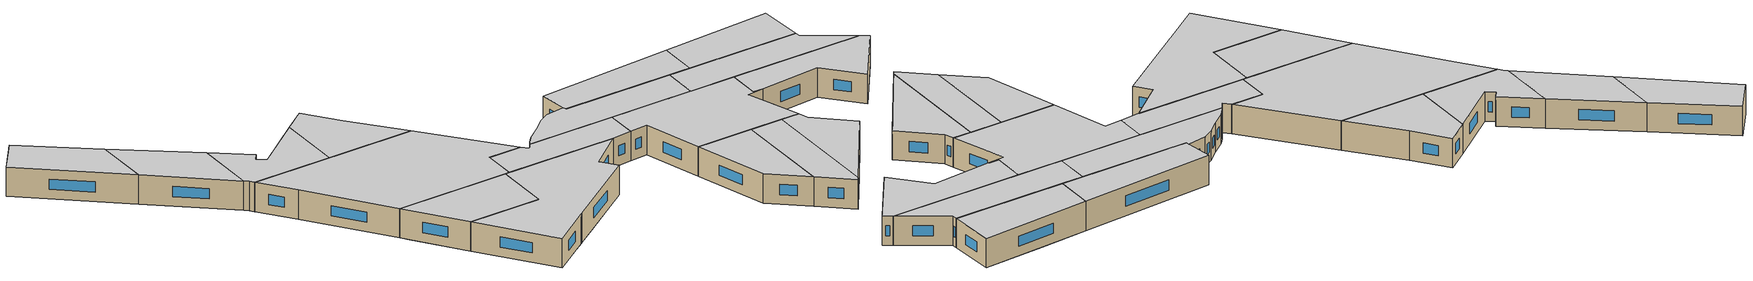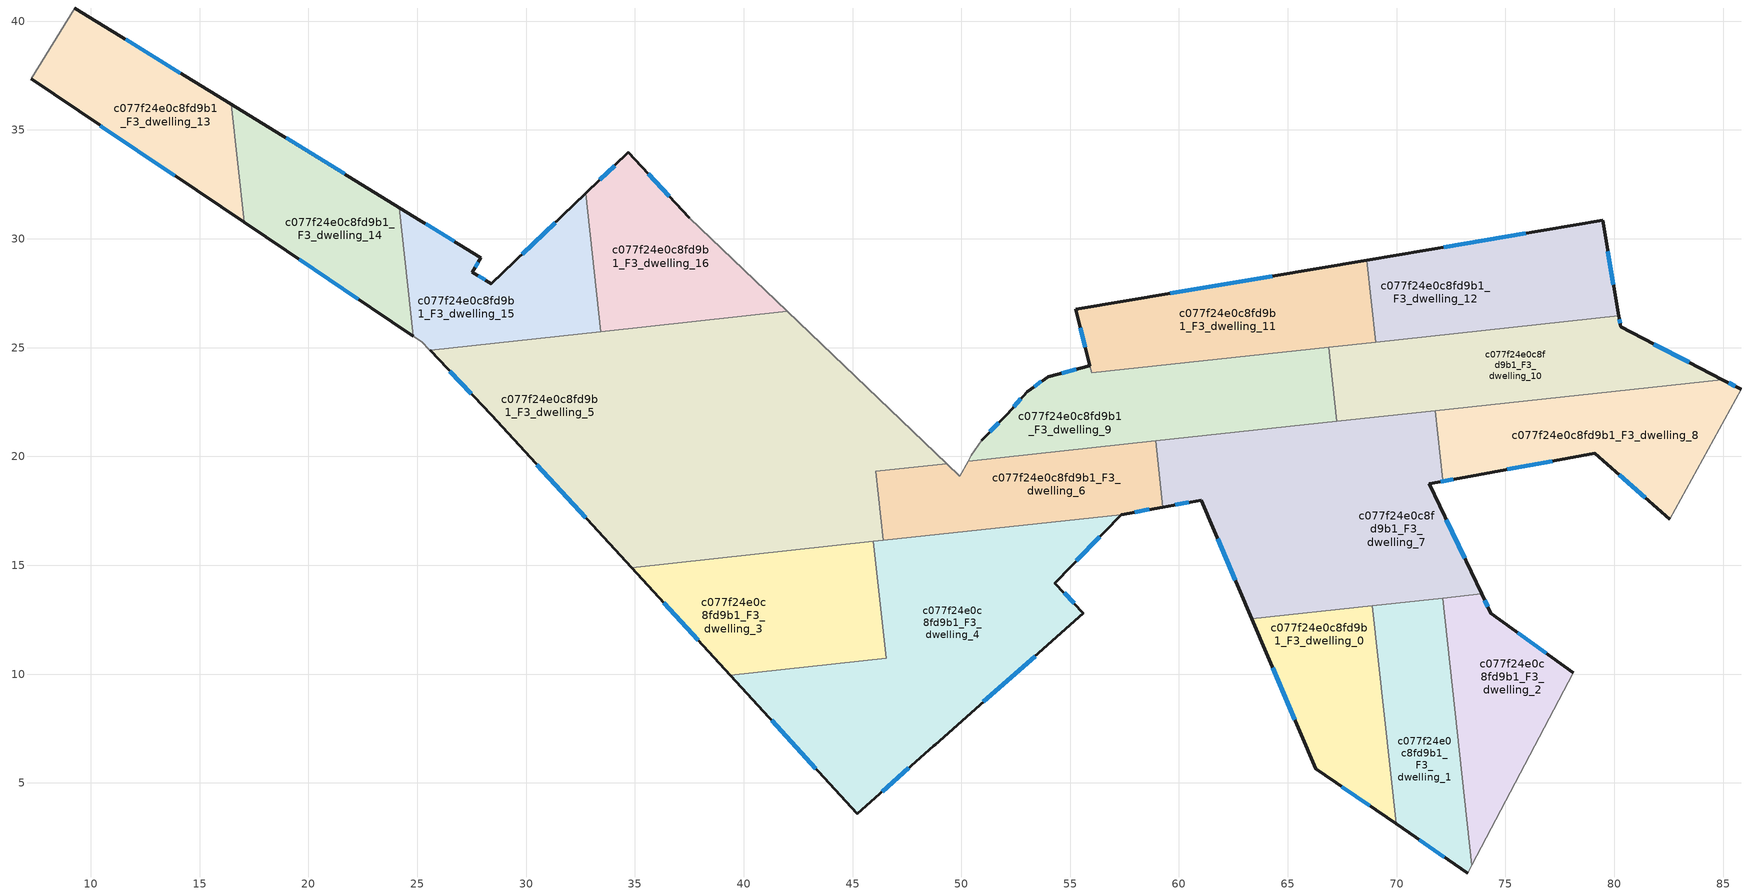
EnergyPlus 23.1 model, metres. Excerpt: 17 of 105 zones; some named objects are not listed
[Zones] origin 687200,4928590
c077f24e0c8fd9b1_F3_dwelling_0
 floor to c077f24e0c8fd9b1_F2_dwelling_10 (EU_floor_Construction): 68.89,13.15 69.3,9.35 65.91,6.53 63.34,12.55 z9
 floor to c077f24e0c8fd9b1_F2_dwelling_12 (EU_floor_Construction): 69.3,9.35 69.98,3.12 66.28,5.65 65.91,6.53 z9
 wall outside (EU_wall_Construction): 63.34,12.55 66.28,5.65 69.98,3.12 z9:12
 wall to c077f24e0c8fd9b1_F3_dwelling_1 (EU_wall_Construction): 69.98,3.12 68.89,13.15 z9:12
 wall to c077f24e0c8fd9b1_F3_dwelling_7 (EU_wall_Construction): 68.89,13.15 63.34,12.55 z9:12
 window (EU_Window_Construction): 64.3,10.3 65.32,7.9 / 67.48,4.83 68.77,3.94 z9.98:11.02
 ceiling to c077f24e0c8fd9b1_F4_dwelling_0 (EU_floor_Construction): 69.98,3.12 68.89,13.15 63.34,12.55 66.28,5.65 z12
c077f24e0c8fd9b1_F3_dwelling_1
 floor to c077f24e0c8fd9b1_F2_dwelling_12 (EU_floor_Construction): 72.45,10.31 73.44,1.21 73.26,0.86 69.98,3.12 69.3,9.35 71.63,11.3 z9
 floor to c077f24e0c8fd9b1_F2_dwelling_14 (EU_floor_Construction): 72.11,13.5 72.45,10.31 69.99,13.27 z9
 floor to c077f24e0c8fd9b1_F2_dwelling_10 (EU_floor_Construction): 69.99,13.27 71.63,11.3 69.3,9.35 68.89,13.15 z9
 wall outside (EU_wall_Construction): 69.98,3.12 73.26,0.86 z9:12
 wall to c077f24e0c8fd9b1_F3_dwelling_2 (EU_wall_Construction): 73.44,1.21 72.11,13.5 z9:12
 wall adiabatic (EU_wall_Construction): 73.26,0.86 73.44,1.21 z9:12
 wall to c077f24e0c8fd9b1_F3_dwelling_7 (EU_wall_Construction): 72.11,13.5 68.89,13.15 z9:12
 window (EU_Window_Construction): 71.04,2.38 72.19,1.6 z9.98:11.02
 ceiling to c077f24e0c8fd9b1_F4_dwelling_1 (EU_floor_Construction): 73.26,0.86 73.44,1.21 72.11,13.5 68.89,13.15 69.98,3.12 z12
c077f24e0c8fd9b1_F3_dwelling_10
 floor to c077f24e0c8fd9b1_F2_dwelling_16 (EU_floor_Construction): 80.2,26.46 80.28,26.01 76.17,22.58 70.07,21.92 74.83,25.88 z9
 floor to c077f24e0c8fd9b1_F2_dwelling_15 (EU_floor_Construction): 74.83,25.88 70.07,21.92 69.03,21.81 66.96,24.29 66.88,25.02 z9
 floor to c077f24e0c8fd9b1_F2_dwelling_17 (EU_floor_Construction): 84.96,23.54 76.17,22.58 80.28,26.01 80.29,25.95 z9
 floor to c077f24e0c8fd9b1_F2_dwelling_13 (EU_floor_Construction): 66.96,24.29 69.03,21.81 67.25,21.61 z9
 wall outside (EU_wall_Construction): 84.96,23.54 80.29,25.95 80.2,26.46 z9:12
 wall to c077f24e0c8fd9b1_F3_dwelling_9 (EU_wall_Construction): 66.88,25.02 67.25,21.61 z9:12
 wall to c077f24e0c8fd9b1_F3_dwelling_8 (EU_wall_Construction): 71.77,22.1 84.96,23.54 z9:12
 wall to c077f24e0c8fd9b1_F3_dwelling_12 (EU_wall_Construction): 80.2,26.46 69.04,25.25 z9:12
 wall to c077f24e0c8fd9b1_F3_dwelling_11 (EU_wall_Construction): 69.04,25.25 66.88,25.02 z9:12
 wall to c077f24e0c8fd9b1_F3_dwelling_7 (EU_wall_Construction): 67.25,21.61 71.77,22.1 z9:12
 window (EU_Window_Construction): 80.26,26.12 80.23,26.3 / 83.44,24.32 81.81,25.17 z9.98:11.02
 ceiling to c077f24e0c8fd9b1_F4_dwelling_10 (EU_floor_Construction): 84.96,23.54 80.29,25.95 80.2,26.46 66.88,25.02 67.25,21.61 z12
c077f24e0c8fd9b1_F3_dwelling_11
 floor to c077f24e0c8fd9b1_F2_dwelling_13 (EU_floor_Construction): 63.72,28.19 66.4,24.97 60.75,24.36 58.32,27.27 z9
 floor to c077f24e0c8fd9b1_F2_dwelling_11 (EU_floor_Construction): 58.32,27.27 60.75,24.36 56.29,23.87 55.85,24.4 55.25,26.75 z9
 floor to c077f24e0c8fd9b1_F2_dwelling_15 (EU_floor_Construction): 68.63,29.02 69.04,25.25 66.4,24.97 63.72,28.19 z9
 floor to c077f24e0c8fd9b1_F2_dwelling_9 (EU_floor_Construction): 55.85,24.4 56.29,23.87 56,23.84 55.91,24.16 z9
 wall outside (EU_wall_Construction): 68.63,29.02 55.25,26.75 55.91,24.17 z9:12
 wall to c077f24e0c8fd9b1_F3_dwelling_12 (EU_wall_Construction): 69.04,25.25 68.63,29.02 z9:12
 wall to c077f24e0c8fd9b1_F3_dwelling_9 (EU_wall_Construction): 56,23.84 66.88,25.02 / 55.91,24.16 55.99,23.84 z9:12
 window (EU_Window_Construction): 64.28,28.28 59.6,27.49 / 55.46,25.91 55.69,25.01 z9.98:11.02
 ceiling to c077f24e0c8fd9b1_F4_dwelling_11 (EU_floor_Construction): 69.04,25.25 68.63,29.02 55.25,26.75 55.91,24.17 55.99,23.84 z12
c077f24e0c8fd9b1_F3_dwelling_12
 floor to c077f24e0c8fd9b1_F2_dwelling_15 (EU_floor_Construction): 73.39,29.82 75.92,26.79 74.83,25.88 69.04,25.25 68.63,29.02 z9
 floor to c077f24e0c8fd9b1_F2_dwelling_16 (EU_floor_Construction): 79.46,30.85 80.2,26.46 74.83,25.88 75.92,26.79 73.39,29.82 z9
 wall outside (EU_wall_Construction): 80.2,26.46 79.46,30.85 68.63,29.02 z9:12
 window (EU_Window_Construction): 75.94,30.26 72.15,29.62 / 79.96,27.89 79.7,29.43 z9.98:11.02
 ceiling to c077f24e0c8fd9b1_F4_dwelling_12 (EU_floor_Construction): 80.2,26.46 79.46,30.85 68.63,29.02 69.04,25.25 z12
c077f24e0c8fd9b1_F3_dwelling_13
 floor to c077f24e0c8fd9b1_F2_dwelling_0 (EU_floor_Construction): 16.47,36.18 17.05,30.76 7.26,37.34 9.26,40.6 z9
 wall outside (EU_wall_Construction): 7.26,37.34 17.05,30.76 / 16.47,36.18 9.26,40.6 z9:12
 wall to c077f24e0c8fd9b1_F3_dwelling_14 (EU_wall_Construction): 17.05,30.76 16.47,36.18 z9:12
 wall adiabatic (EU_wall_Construction): 9.26,40.6 7.26,37.34 z9:12
 window (EU_Window_Construction): 10.45,35.2 13.87,32.9 / 14.12,37.62 11.6,39.16 z9.98:11.02
 ceiling to c077f24e0c8fd9b1_F4_dwelling_13 (EU_floor_Construction): 17.05,30.76 16.47,36.18 9.26,40.6 7.26,37.34 z12
c077f24e0c8fd9b1_F3_dwelling_14
 floor to c077f24e0c8fd9b1_F2_dwelling_1 (EU_floor_Construction): 24.18,31.44 24.82,25.53 17.71,30.32 20.99,33.06 20.42,33.75 z9
 floor to c077f24e0c8fd9b1_F2_dwelling_0 (EU_floor_Construction): 20.42,33.75 20.99,33.06 17.71,30.32 17.05,30.76 16.47,36.18 z9
 wall outside (EU_wall_Construction): 17.05,30.76 24.82,25.53 / 24.18,31.44 16.47,36.18 z9:12
 wall to c077f24e0c8fd9b1_F3_dwelling_15 (EU_wall_Construction): 24.82,25.53 24.18,31.44 z9:12
 window (EU_Window_Construction): 19.58,29.06 22.3,27.23 / 21.67,32.98 18.97,34.64 z9.98:11.02
 ceiling to c077f24e0c8fd9b1_F4_dwelling_14 (EU_floor_Construction): 24.82,25.53 24.18,31.44 16.47,36.18 17.05,30.76 z12
c077f24e0c8fd9b1_F3_dwelling_15
 floor to c077f24e0c8fd9b1_F2_dwelling_4 (EU_floor_Construction): 33.05,29.36 33.44,25.74 31.44,25.52 28.98,28.48 31.65,31.04 z9
 floor to c077f24e0c8fd9b1_F2_dwelling_1 (EU_floor_Construction): 28.98,28.48 30.81,26.27 29.67,25.33 25.59,24.88 25.56,24.91 25.22,25.26 24.82,25.53 24.18,31.44 27.93,29.13 27.53,28.47 28.41,27.93 z9
 floor to c077f24e0c8fd9b1_F2_dwelling_6 (EU_floor_Construction): 32.75,32.1 33.05,29.36 31.65,31.04 z9
 floor to c077f24e0c8fd9b1_F2_dwelling_2 (EU_floor_Construction): 30.81,26.27 31.44,25.52 29.67,25.33 z9
 wall outside (EU_wall_Construction): 32.75,32.1 28.41,27.93 27.53,28.47 27.93,29.13 24.18,31.44 z9:12
 wall to c077f24e0c8fd9b1_F3_dwelling_16 (EU_wall_Construction): 33.44,25.74 32.75,32.1 z9:12
 wall adiabatic (EU_wall_Construction): 24.82,25.53 25.22,25.26 25.56,24.91 25.59,24.88 z9:12
 wall to c077f24e0c8fd9b1_F3_dwelling_5 (EU_wall_Construction): 25.59,24.88 33.44,25.74 z9:12
 window (EU_Window_Construction): 26.71,29.88 25.4,30.69 / 27.66,28.69 27.8,28.92 / 28.12,28.11 27.82,28.3 / 31.34,30.75 29.82,29.29 z9.98:11.02
 ceiling to c077f24e0c8fd9b1_F4_dwelling_15 (EU_floor_Construction): 33.44,25.74 32.75,32.1 28.41,27.93 27.53,28.47 27.93,29.13 24.18,31.44 24.82,25.53 25.22,25.26 25.56,24.91 25.59,24.88 z12
c077f24e0c8fd9b1_F3_dwelling_16
 floor to c077f24e0c8fd9b1_F2_dwelling_6 (EU_floor_Construction): 37.49,30.97 42,26.66 35.85,26 33.05,29.36 32.75,32.1 34.7,33.97 z9
 floor to c077f24e0c8fd9b1_F2_dwelling_4 (EU_floor_Construction): 33.05,29.36 35.85,26 33.44,25.74 z9
 wall outside (EU_wall_Construction): 37.49,30.97 34.7,33.97 32.75,32.1 z9:12
 wall adiabatic (EU_wall_Construction): 42.01,26.66 37.49,30.97 z9:12
 wall to c077f24e0c8fd9b1_F3_dwelling_5 (EU_wall_Construction): 33.44,25.74 42.01,26.66 z9:12
 window (EU_Window_Construction): 34.07,33.37 33.39,32.71 / 36.58,31.95 35.61,33 z9.98:11.02
 ceiling to c077f24e0c8fd9b1_F4_dwelling_16 (EU_floor_Construction): 42.01,26.66 37.49,30.97 34.7,33.97 32.75,32.1 33.44,25.74 z12
c077f24e0c8fd9b1_F3_dwelling_2
 floor to c077f24e0c8fd9b1_F2_dwelling_14 (EU_floor_Construction): 78.11,10.06 76,6.06 72.45,10.31 72.11,13.5 73.9,13.69 74.33,12.8 z9
 floor to c077f24e0c8fd9b1_F2_dwelling_12 (EU_floor_Construction): 72.45,10.31 76,6.06 73.44,1.21 z9
 wall outside (EU_wall_Construction): 78.11,10.06 74.33,12.8 73.91,13.69 z9:12
 wall adiabatic (EU_wall_Construction): 73.44,1.21 78.11,10.06 z9:12
 wall to c077f24e0c8fd9b1_F3_dwelling_7 (EU_wall_Construction): 73.91,13.69 72.11,13.5 z9:12
 window (EU_Window_Construction): 74.19,13.09 74.04,13.4 / 76.88,10.95 75.56,11.91 z9.98:11.02
 ceiling to c077f24e0c8fd9b1_F4_dwelling_2 (EU_floor_Construction): 73.44,1.21 78.11,10.06 74.33,12.8 73.91,13.69 72.11,13.5 z12
c077f24e0c8fd9b1_F3_dwelling_3
 floor to c077f24e0c8fd9b1_F2_dwelling_5 (EU_floor_Construction): 44.25,15.91 46.24,13.52 46.55,10.72 44,10.45 39.84,15.43 z9
 floor to c077f24e0c8fd9b1_F2_dwelling_2 (EU_floor_Construction): 36.52,15.07 35.48,14.21 34.85,14.89 z9
 floor to c077f24e0c8fd9b1_F2_dwelling_3 (EU_floor_Construction): 39.84,15.43 44,10.45 39.39,9.95 35.48,14.21 36.52,15.07 z9
 floor to c077f24e0c8fd9b1_F2_dwelling_7 (EU_floor_Construction): 45.96,16.1 46.24,13.52 44.25,15.91 z9
 wall outside (EU_wall_Construction): 34.85,14.89 39.39,9.95 z9:12
 wall to c077f24e0c8fd9b1_F3_dwelling_4 (EU_wall_Construction): 39.39,9.95 46.55,10.72 45.96,16.1 z9:12
 wall to c077f24e0c8fd9b1_F3_dwelling_5 (EU_wall_Construction): 45.96,16.1 34.85,14.89 z9:12
 window (EU_Window_Construction): 36.32,13.28 37.91,11.56 z9.98:11.02
 ceiling to c077f24e0c8fd9b1_F4_dwelling_3 (EU_floor_Construction): 46.55,10.72 45.96,16.1 34.85,14.89 39.39,9.95 z12
c077f24e0c8fd9b1_F3_dwelling_4
 floor to c077f24e0c8fd9b1_F2_dwelling_7 (EU_floor_Construction): 48.63,16.39 53.32,10.76 50.57,8.33 46.24,13.52 45.96,16.1 z9
 floor to c077f24e0c8fd9b1_F2_dwelling_5 (EU_floor_Construction): 46.24,13.52 50.57,8.33 48.8,6.76 48.76,6.73 47.8,5.88 44,10.45 46.55,10.72 z9
 floor to c077f24e0c8fd9b1_F2_dwelling_8 (EU_floor_Construction): 51.69,16.72 55.24,12.46 53.32,10.76 48.63,16.39 z9
 floor to c077f24e0c8fd9b1_F2_dwelling_3 (EU_floor_Construction): 44,10.45 47.8,5.88 45.22,3.59 39.39,9.95 z9
 floor to c077f24e0c8fd9b1_F2_dwelling_10 (EU_floor_Construction): 57.35,17.33 54.29,14.18 55.61,12.79 55.24,12.46 53.69,14.33 57.29,17.33 z9
 floor to c077f24e0c8fd9b1_F2_dwelling_9 (EU_floor_Construction): 57.29,17.33 53.69,14.33 51.69,16.72 z9
 wall outside (EU_wall_Construction): 39.39,9.95 45.22,3.59 48.73,6.7 48.8,6.76 55.61,12.79 54.29,14.18 57.35,17.33 z9:12
 wall to c077f24e0c8fd9b1_F3_dwelling_6 (EU_wall_Construction): 57.35,17.33 46.41,16.15 z9:12
 wall to c077f24e0c8fd9b1_F3_dwelling_5 (EU_wall_Construction): 46.41,16.15 45.96,16.1 z9:12
 window (EU_Window_Construction): 55.29,15.21 56.35,16.31 / 55.18,13.25 54.72,13.73 / 51.01,8.72 53.39,10.83 / 46.36,4.61 47.59,5.69 / 41.28,7.88 43.32,5.66 z9.98:11.02
 ceiling to c077f24e0c8fd9b1_F4_dwelling_4 (EU_floor_Construction): 48.8,6.76 55.61,12.79 54.29,14.18 57.35,17.33 45.96,16.1 46.55,10.72 39.39,9.95 45.22,3.59 48.73,6.7 z12
c077f24e0c8fd9b1_F3_dwelling_5
 floor to c077f24e0c8fd9b1_F2_dwelling_2 (EU_floor_Construction): 31.44,25.52 38.66,16.86 36.52,15.07 34.85,14.89 28.4,21.91 27.16,23.23 29.67,25.33 z9
 floor to c077f24e0c8fd9b1_F2_dwelling_8 (EU_floor_Construction): 48.86,20.12 49.24,19.66 46.18,19.33 43.87,22.11 41.05,19.76 38.96,22.26 43.05,25.67 z9
 floor to c077f24e0c8fd9b1_F2_dwelling_6 (EU_floor_Construction): 43.05,25.67 38.96,22.26 35.85,26 42,26.66 z9
 floor to c077f24e0c8fd9b1_F2_dwelling_1 (EU_floor_Construction): 29.67,25.33 27.16,23.23 25.59,24.88 z9
 floor to c077f24e0c8fd9b1_F2_dwelling_5 (EU_floor_Construction): 41.17,19.61 44.25,15.91 39.84,15.43 38.33,17.25 z9
 floor to c077f24e0c8fd9b1_F2_dwelling_9 (EU_floor_Construction): 49.33,19.67 49.24,19.66 48.86,20.12 z9
 floor to c077f24e0c8fd9b1_F2_dwelling_4 (EU_floor_Construction): 43.87,22.11 43.93,22.03 38.27,17.32 31.44,25.52 35.85,26 41.05,19.76 z9
 floor to c077f24e0c8fd9b1_F2_dwelling_3 (EU_floor_Construction): 38.66,16.86 39.84,15.43 36.52,15.07 z9
 floor to c077f24e0c8fd9b1_F2_dwelling_7 (EU_floor_Construction): 43.93,22.03 46.18,19.33 46.06,19.32 46.41,16.15 44.25,15.91 41.17,19.61 38.33,17.26 38.27,17.32 z9
 wall outside (EU_wall_Construction): 25.59,24.88 28.4,21.91 34.85,14.89 z9:12
 wall adiabatic (EU_wall_Construction): 49.33,19.67 42.01,26.66 z9:12
 wall to c077f24e0c8fd9b1_F3_dwelling_6 (EU_wall_Construction): 46.41,16.15 46.06,19.32 49.33,19.67 z9:12
 window (EU_Window_Construction): 30.5,19.63 32.75,17.18 / 26.5,23.92 27.49,22.88 z9.98:11.02
 ceiling to c077f24e0c8fd9b1_F4_dwelling_5 (EU_floor_Construction): 46.41,16.15 46.06,19.32 49.33,19.67 42.01,26.66 25.59,24.88 28.4,21.91 34.85,14.89 z12
c077f24e0c8fd9b1_F3_dwelling_6
 floor to c077f24e0c8fd9b1_F2_dwelling_9 (EU_floor_Construction): 58.93,20.7 59.13,18.86 57.29,17.33 51.69,16.72 49.24,19.66 49.33,19.67 49.93,19.09 50.31,19.78 58.92,20.71 z9
 floor to c077f24e0c8fd9b1_F2_dwelling_10 (EU_floor_Construction): 59.13,18.86 59.26,17.68 57.35,17.33 57.29,17.33 z9
 floor to c077f24e0c8fd9b1_F2_dwelling_8 (EU_floor_Construction): 49.24,19.66 51.69,16.72 48.63,16.39 46.18,19.33 z9
 floor to c077f24e0c8fd9b1_F2_dwelling_7 (EU_floor_Construction): 46.18,19.33 48.63,16.39 46.41,16.15 46.06,19.32 z9
 wall outside (EU_wall_Construction): 57.35,17.33 59.26,17.68 z9:12
 wall adiabatic (EU_wall_Construction): 50.31,19.78 49.93,19.09 49.33,19.67 z9:12
 wall to c077f24e0c8fd9b1_F3_dwelling_7 (EU_wall_Construction): 59.26,17.68 58.93,20.71 z9:12
 wall to c077f24e0c8fd9b1_F3_dwelling_9 (EU_wall_Construction): 58.93,20.71 50.31,19.78 z9:12
 window (EU_Window_Construction): 57.97,17.45 58.64,17.57 z9.98:11.02
 ceiling to c077f24e0c8fd9b1_F4_dwelling_6 (EU_floor_Construction): 59.26,17.68 58.93,20.71 50.31,19.78 49.93,19.09 49.33,19.67 46.06,19.32 46.41,16.15 57.35,17.33 z12
c077f24e0c8fd9b1_F3_dwelling_7
 floor to c077f24e0c8fd9b1_F2_dwelling_11 (EU_floor_Construction): 70.2,20.4 70.47,20.07 63.97,14.65 58.93,20.7 58.93,20.71 63.39,21.2 66.57,17.37 z9
 floor to c077f24e0c8fd9b1_F2_dwelling_13 (EU_floor_Construction): 69.03,21.81 70.2,20.4 66.57,17.37 63.39,21.2 z9
 floor to c077f24e0c8fd9b1_F2_dwelling_17 (EU_floor_Construction): 73.13,19.05 71.58,18.76 72.09,19.18 72.11,18.94 z9
 floor to c077f24e0c8fd9b1_F2_dwelling_9 (EU_floor_Construction): 58.93,20.7 59.92,19.52 59.13,18.86 z9
 floor to c077f24e0c8fd9b1_F2_dwelling_14 (EU_floor_Construction): 71.57,18.76 71.49,18.74 73.9,13.69 69.99,13.27 67.19,16.64 64.31,14.24 63.97,14.65 70.47,20.07 z9
 floor to c077f24e0c8fd9b1_F2_dwelling_16 (EU_floor_Construction): 71.77,22.1 72.09,19.18 71.58,18.76 71.57,18.76 69.4,21.36 70.07,21.92 z9
 floor to c077f24e0c8fd9b1_F2_dwelling_10 (EU_floor_Construction): 67.19,16.64 69.99,13.27 63.34,12.55 61.02,17.99 59.26,17.68 59.13,18.86 59.92,19.52 64.31,14.24 z9
 floor to c077f24e0c8fd9b1_F2_dwelling_15 (EU_floor_Construction): 70.07,21.92 69.4,21.36 69.03,21.81 z9
 wall outside (EU_wall_Construction): 59.26,17.68 61.02,17.99 63.34,12.55 / 73.91,13.69 71.49,18.74 73.14,19.05 z9:12
 wall to c077f24e0c8fd9b1_F3_dwelling_8 (EU_wall_Construction): 73.14,19.05 72.11,18.94 71.77,22.11 z9:12
 wall to c077f24e0c8fd9b1_F3_dwelling_9 (EU_wall_Construction): 67.25,21.61 58.93,20.71 z9:12
 window (EU_Window_Construction): 61.78,16.22 62.59,14.32 / 59.83,17.78 60.45,17.89 / 72.03,18.84 72.61,18.95 / 73.12,15.33 72.28,17.1 z9.98:11.02
 ceiling to c077f24e0c8fd9b1_F4_dwelling_7 (EU_floor_Construction): 73.91,13.69 71.49,18.74 73.14,19.05 72.11,18.94 71.77,22.11 58.93,20.71 59.26,17.68 61.02,17.99 63.34,12.55 z12
c077f24e0c8fd9b1_F3_dwelling_8
 floor to c077f24e0c8fd9b1_F2_dwelling_17 (EU_floor_Construction): 85.84,23.08 82.55,17.11 79.09,20.14 73.13,19.05 72.11,18.94 72.09,19.18 76.17,22.58 84.96,23.54 z9
 floor to c077f24e0c8fd9b1_F2_dwelling_16 (EU_floor_Construction): 76.17,22.58 72.09,19.18 71.77,22.1 z9
 wall outside (EU_wall_Construction): 85.84,23.08 84.96,23.54 / 73.14,19.05 79.09,20.14 82.55,17.11 z9:12
 wall adiabatic (EU_wall_Construction): 82.55,17.11 85.84,23.08 z9:12
 window (EU_Window_Construction): 85.56,23.23 85.25,23.39 / 80.22,19.16 81.42,18.1 / 75.08,19.4 77.16,19.79 z9.98:11.02
 ceiling to c077f24e0c8fd9b1_F4_dwelling_8 (EU_floor_Construction): 82.55,17.11 85.84,23.08 84.96,23.54 71.77,22.11 72.11,18.94 73.14,19.05 79.09,20.14 z12
c077f24e0c8fd9b1_F3_dwelling_9
 floor to c077f24e0c8fd9b1_F2_dwelling_9 (EU_floor_Construction): 56.29,23.87 58.92,20.71 50.31,19.78 50.46,20.05 50.93,20.75 52.1,21.93 53.03,22.98 53.99,23.67 55.91,24.16 55.99,23.84 z9
 floor to c077f24e0c8fd9b1_F2_dwelling_13 (EU_floor_Construction): 66.96,24.29 67.25,21.61 63.39,21.2 60.76,24.35 66.4,24.97 z9
 floor to c077f24e0c8fd9b1_F2_dwelling_11 (EU_floor_Construction): 60.76,24.35 63.39,21.2 58.93,20.71 56.29,23.87 z9
 floor to c077f24e0c8fd9b1_F2_dwelling_15 (EU_floor_Construction): 66.88,25.02 66.96,24.29 66.4,24.97 z9
 wall outside (EU_wall_Construction): 55.91,24.16 53.99,23.67 53.03,22.98 52.1,21.93 50.93,20.75 z9:12
 wall adiabatic (EU_wall_Construction): 50.93,20.75 50.46,20.05 50.31,19.78 z9:12
 window (EU_Window_Construction): 55.28,24 54.61,23.83 / 51.72,21.55 51.31,21.14 / 52.73,22.64 52.4,22.28 / 53.68,23.45 53.34,23.21 z9.98:11.02
 ceiling to c077f24e0c8fd9b1_F4_dwelling_9 (EU_floor_Construction): 67.25,21.61 66.88,25.02 55.99,23.84 55.91,24.16 53.99,23.67 53.03,22.98 52.1,21.93 50.93,20.75 50.46,20.05 50.31,19.78 z12
[Building]
EU S2 Campaign: North Axis=0; Terrain=City; Solar Distribution=FullExterior
[Site:Location]
Bologna: Latitude=44.5; Longitude=11.25; Time Zone=1; Elevation=37
[SizingPeriod:WeatherFileDays]
AnnualSizingPeriod: Begin Month=1; Begin Day of Month=1; End Month=12; End Day of Month=31; Day of Week for Start Day=Monday; Use Weather File Daylight Saving Period=No; Use Weather File Rain and Snow Indicators=No
[MATERIAL]
EU_InternalMass_Material: Roughness=MediumRough; Thickness=0.1; Conductivity=1; Density=1800; Specific Heat=900; Thermal Absorptance=0.9; Solar Absorptance=0.7; Visible Absorptance=0.7
[MATERIAL:NOMASS] Roughness=MediumRough; Thermal Absorptance=0.9; Solar Absorptance=0.7; Visible Absorptance=0.7
Name | Thermal Resistance
EU_wall_NoMass | 0.905828
EU_floor_NoMass | 0.67114
[WINDOWMATERIAL:SIMPLEGLAZINGSYSTEM]
EU_Window_SimpleGlazing: UFactor=4.52486; Solar Heat Gain Coefficient=0.85; Visible Transmittance=0.85
[CONSTRUCTION]
EU_wall_Construction: EU_wall_NoMass
EU_floor_Construction: EU_floor_NoMass
EU_Window_Construction: EU_Window_SimpleGlazing
EU_InternalMass_Construction: EU_InternalMass_Material
[ZONE] Type=1; Multiplier=1; Ceiling Height=autocalculate; Floor Area=autocalculate; Part of Total Floor Area=Yes
Name | Volume
c077f24e0c8fd9b1_F3_dwelling_0 | 111.454
c077f24e0c8fd9b1_F3_dwelling_1 | 111.413
c077f24e0c8fd9b1_F3_dwelling_10 | 157.13
c077f24e0c8fd9b1_F3_dwelling_11 | 135.565
c077f24e0c8fd9b1_F3_dwelling_12 | 137.11
c077f24e0c8fd9b1_F3_dwelling_13 | 122.332
c077f24e0c8fd9b1_F3_dwelling_14; c077f24e0c8fd9b1_F3_dwelling_16 | 122.32
c077f24e0c8fd9b1_F3_dwelling_15 | 122.328
c077f24e0c8fd9b1_F3_dwelling_2 | 111.458
c077f24e0c8fd9b1_F3_dwelling_3 | 149.082
c077f24e0c8fd9b1_F3_dwelling_4 | 304.434
c077f24e0c8fd9b1_F3_dwelling_5 | 514.131
c077f24e0c8fd9b1_F3_dwelling_6 | 122.427
c077f24e0c8fd9b1_F3_dwelling_7 | 292.989
c077f24e0c8fd9b1_F3_dwelling_8 | 143.414
c077f24e0c8fd9b1_F3_dwelling_9 | 158.287
[INTERNALMASS] Construction=EU_InternalMass_Construction
Name | Zone or ZoneList | Surface Area
c077f24e0c8fd9b1_F3_dwelling_0_EU_InternalMass | c077f24e0c8fd9b1_F3_dwelling_0 | 37.1517
c077f24e0c8fd9b1_F3_dwelling_1_EU_InternalMass | c077f24e0c8fd9b1_F3_dwelling_1 | 37.1375
c077f24e0c8fd9b1_F3_dwelling_2_EU_InternalMass | c077f24e0c8fd9b1_F3_dwelling_2 | 37.1523
c077f24e0c8fd9b1_F3_dwelling_3_EU_InternalMass | c077f24e0c8fd9b1_F3_dwelling_3 | 49.6938
c077f24e0c8fd9b1_F3_dwelling_4_EU_InternalMass | c077f24e0c8fd9b1_F3_dwelling_4 | 101.477
c077f24e0c8fd9b1_F3_dwelling_5_EU_InternalMass | c077f24e0c8fd9b1_F3_dwelling_5 | 171.378
c077f24e0c8fd9b1_F3_dwelling_6_EU_InternalMass | c077f24e0c8fd9b1_F3_dwelling_6 | 40.8086
c077f24e0c8fd9b1_F3_dwelling_7_EU_InternalMass | c077f24e0c8fd9b1_F3_dwelling_7 | 97.6622
c077f24e0c8fd9b1_F3_dwelling_8_EU_InternalMass | c077f24e0c8fd9b1_F3_dwelling_8 | 47.8044
c077f24e0c8fd9b1_F3_dwelling_9_EU_InternalMass | c077f24e0c8fd9b1_F3_dwelling_9 | 52.7622
c077f24e0c8fd9b1_F3_dwelling_10_EU_InternalMass | c077f24e0c8fd9b1_F3_dwelling_10 | 52.3769
c077f24e0c8fd9b1_F3_dwelling_11_EU_InternalMass | c077f24e0c8fd9b1_F3_dwelling_11 | 45.1891
c077f24e0c8fd9b1_F3_dwelling_12_EU_InternalMass | c077f24e0c8fd9b1_F3_dwelling_12 | 45.7023
c077f24e0c8fd9b1_F3_dwelling_13_EU_InternalMass | c077f24e0c8fd9b1_F3_dwelling_13 | 40.7775
c077f24e0c8fd9b1_F3_dwelling_14_EU_InternalMass | c077f24e0c8fd9b1_F3_dwelling_14 | 40.773
c077f24e0c8fd9b1_F3_dwelling_15_EU_InternalMass | c077f24e0c8fd9b1_F3_dwelling_15 | 40.7763
c077f24e0c8fd9b1_F3_dwelling_16_EU_InternalMass | c077f24e0c8fd9b1_F3_dwelling_16 | 40.7735
[OTHEREQUIPMENT] Fuel Type=Electricity; Design Level Calculation Method=Watts/Area; Power per Zone Floor Area=1; Fraction Latent=0; Fraction Radiant=0; Fraction Lost=0; Carbon Dioxide Generation Rate=0; EndUse Subcategory=EU_Step8_InternalGains
Name | Zone or ZoneList or Space or SpaceList | Schedule
EU_Step8_InternalGain_c077f24e0c8fd9b1_F3_dwelling_0_f000 | c077f24e0c8fd9b1_F3_dwelling_0 | EU_Step8_GainSchedule_c077f24e0c8fd9b1_F3_dwelling_0_f000
EU_Step8_InternalGain_c077f24e0c8fd9b1_F3_dwelling_1_f000 | c077f24e0c8fd9b1_F3_dwelling_1 | EU_Step8_GainSchedule_c077f24e0c8fd9b1_F3_dwelling_1_f000
EU_Step8_InternalGain_c077f24e0c8fd9b1_F3_dwelling_2_f000 | c077f24e0c8fd9b1_F3_dwelling_2 | EU_Step8_GainSchedule_c077f24e0c8fd9b1_F3_dwelling_2_f000
EU_Step8_InternalGain_c077f24e0c8fd9b1_F3_dwelling_3_f000 | c077f24e0c8fd9b1_F3_dwelling_3 | EU_Step8_GainSchedule_c077f24e0c8fd9b1_F3_dwelling_3_f000
EU_Step8_InternalGain_c077f24e0c8fd9b1_F3_dwelling_4_f000 | c077f24e0c8fd9b1_F3_dwelling_4 | EU_Step8_GainSchedule_c077f24e0c8fd9b1_F3_dwelling_4_f000
EU_Step8_InternalGain_c077f24e0c8fd9b1_F3_dwelling_5_f000 | c077f24e0c8fd9b1_F3_dwelling_5 | EU_Step8_GainSchedule_c077f24e0c8fd9b1_F3_dwelling_5_f000
EU_Step8_InternalGain_c077f24e0c8fd9b1_F3_dwelling_6_f000 | c077f24e0c8fd9b1_F3_dwelling_6 | EU_Step8_GainSchedule_c077f24e0c8fd9b1_F3_dwelling_6_f000
EU_Step8_InternalGain_c077f24e0c8fd9b1_F3_dwelling_7_f000 | c077f24e0c8fd9b1_F3_dwelling_7 | EU_Step8_GainSchedule_c077f24e0c8fd9b1_F3_dwelling_7_f000
EU_Step8_InternalGain_c077f24e0c8fd9b1_F3_dwelling_8_f000 | c077f24e0c8fd9b1_F3_dwelling_8 | EU_Step8_GainSchedule_c077f24e0c8fd9b1_F3_dwelling_8_f000
EU_Step8_InternalGain_c077f24e0c8fd9b1_F3_dwelling_9_f000 | c077f24e0c8fd9b1_F3_dwelling_9 | EU_Step8_GainSchedule_c077f24e0c8fd9b1_F3_dwelling_9_f000
EU_Step8_InternalGain_c077f24e0c8fd9b1_F3_dwelling_10_f000 | c077f24e0c8fd9b1_F3_dwelling_10 | EU_Step8_GainSchedule_c077f24e0c8fd9b1_F3_dwelling_10_f000
EU_Step8_InternalGain_c077f24e0c8fd9b1_F3_dwelling_11_f000 | c077f24e0c8fd9b1_F3_dwelling_11 | EU_Step8_GainSchedule_c077f24e0c8fd9b1_F3_dwelling_11_f000
EU_Step8_InternalGain_c077f24e0c8fd9b1_F3_dwelling_12_f000 | c077f24e0c8fd9b1_F3_dwelling_12 | EU_Step8_GainSchedule_c077f24e0c8fd9b1_F3_dwelling_12_f000
EU_Step8_InternalGain_c077f24e0c8fd9b1_F3_dwelling_13_f000 | c077f24e0c8fd9b1_F3_dwelling_13 | EU_Step8_GainSchedule_c077f24e0c8fd9b1_F3_dwelling_13_f000
EU_Step8_InternalGain_c077f24e0c8fd9b1_F3_dwelling_14_f000 | c077f24e0c8fd9b1_F3_dwelling_14 | EU_Step8_GainSchedule_c077f24e0c8fd9b1_F3_dwelling_14_f000
EU_Step8_InternalGain_c077f24e0c8fd9b1_F3_dwelling_15_f000 | c077f24e0c8fd9b1_F3_dwelling_15 | EU_Step8_GainSchedule_c077f24e0c8fd9b1_F3_dwelling_15_f000
EU_Step8_InternalGain_c077f24e0c8fd9b1_F3_dwelling_16_f000 | c077f24e0c8fd9b1_F3_dwelling_16 | EU_Step8_GainSchedule_c077f24e0c8fd9b1_F3_dwelling_16_f000
[ZONEVENTILATION:DESIGNFLOWRATE] Schedule=EU_AlwaysOn; Design Flow Rate Calculation Method=AirChanges/Hour; Air Changes per Hour=0.73129; Ventilation Type=Natural; Fan Pressure Rise=0; Fan Total Efficiency=1; Constant Term Coefficient=1; Temperature Term Coefficient=0; Velocity Term Coefficient=0; Velocity Squared Term Coefficient=0; Minimum Indoor Temperature=-100; Maximum Indoor Temperature=100; Delta Temperature=-100; Minimum Outdoor Temperature=-100; Maximum Outdoor Temperature=100; Maximum Wind Speed=40
Name | Zone or ZoneList or Space or SpaceList
EU_ConstantAir_c077f24e0c8fd9b1_F3_dwelling_0 | c077f24e0c8fd9b1_F3_dwelling_0
EU_ConstantAir_c077f24e0c8fd9b1_F3_dwelling_1 | c077f24e0c8fd9b1_F3_dwelling_1
EU_ConstantAir_c077f24e0c8fd9b1_F3_dwelling_2 | c077f24e0c8fd9b1_F3_dwelling_2
EU_ConstantAir_c077f24e0c8fd9b1_F3_dwelling_3 | c077f24e0c8fd9b1_F3_dwelling_3
EU_ConstantAir_c077f24e0c8fd9b1_F3_dwelling_4 | c077f24e0c8fd9b1_F3_dwelling_4
EU_ConstantAir_c077f24e0c8fd9b1_F3_dwelling_5 | c077f24e0c8fd9b1_F3_dwelling_5
EU_ConstantAir_c077f24e0c8fd9b1_F3_dwelling_6 | c077f24e0c8fd9b1_F3_dwelling_6
EU_ConstantAir_c077f24e0c8fd9b1_F3_dwelling_7 | c077f24e0c8fd9b1_F3_dwelling_7
EU_ConstantAir_c077f24e0c8fd9b1_F3_dwelling_8 | c077f24e0c8fd9b1_F3_dwelling_8
EU_ConstantAir_c077f24e0c8fd9b1_F3_dwelling_9 | c077f24e0c8fd9b1_F3_dwelling_9
EU_ConstantAir_c077f24e0c8fd9b1_F3_dwelling_10 | c077f24e0c8fd9b1_F3_dwelling_10
EU_ConstantAir_c077f24e0c8fd9b1_F3_dwelling_11 | c077f24e0c8fd9b1_F3_dwelling_11
EU_ConstantAir_c077f24e0c8fd9b1_F3_dwelling_12 | c077f24e0c8fd9b1_F3_dwelling_12
EU_ConstantAir_c077f24e0c8fd9b1_F3_dwelling_13 | c077f24e0c8fd9b1_F3_dwelling_13
EU_ConstantAir_c077f24e0c8fd9b1_F3_dwelling_14 | c077f24e0c8fd9b1_F3_dwelling_14
EU_ConstantAir_c077f24e0c8fd9b1_F3_dwelling_15 | c077f24e0c8fd9b1_F3_dwelling_15
EU_ConstantAir_c077f24e0c8fd9b1_F3_dwelling_16 | c077f24e0c8fd9b1_F3_dwelling_16
[HVACTEMPLATE:ZONE:IDEALLOADSAIRSYSTEM] System Availability Schedule=EU_AlwaysOn; Maximum Heating Supply Air Temperature=50; Minimum Cooling Supply Air Temperature=13; Maximum Heating Supply Air Humidity Ratio=0.0156; Minimum Cooling Supply Air Humidity Ratio=0.0077; Heating Limit=NoLimit; Cooling Limit=NoLimit; Heating Availability Schedule=EU_AlwaysOn; Cooling Availability Schedule=EU_CoolingOff; Dehumidification Control Type=ConstantSensibleHeatRatio; Cooling Sensible Heat Ratio=0.7; Dehumidification Setpoint=60; Humidification Control Type=None; Humidification Setpoint=30; Outdoor Air Method=None; Outdoor Air Flow Rate per Person=0.00944; Outdoor Air Flow Rate per Zone Floor Area=0; Outdoor Air Flow Rate per Zone=0; Demand Controlled Ventilation Type=None; Outdoor Air Economizer Type=NoEconomizer; Heat Recovery Type=None; Sensible Heat Recovery Effectiveness=0.7; Latent Heat Recovery Effectiveness=0.65
Name | Template Thermostat
c077f24e0c8fd9b1_F3_dwelling_0 | EU_HeatOnly_c077f24e0c8fd9b1_F3_dwelling_0
c077f24e0c8fd9b1_F3_dwelling_1 | EU_HeatOnly_c077f24e0c8fd9b1_F3_dwelling_1
c077f24e0c8fd9b1_F3_dwelling_2 | EU_HeatOnly_c077f24e0c8fd9b1_F3_dwelling_2
c077f24e0c8fd9b1_F3_dwelling_3 | EU_HeatOnly_c077f24e0c8fd9b1_F3_dwelling_3
c077f24e0c8fd9b1_F3_dwelling_4 | EU_HeatOnly_c077f24e0c8fd9b1_F3_dwelling_4
c077f24e0c8fd9b1_F3_dwelling_5 | EU_HeatOnly_c077f24e0c8fd9b1_F3_dwelling_5
c077f24e0c8fd9b1_F3_dwelling_6 | EU_HeatOnly_c077f24e0c8fd9b1_F3_dwelling_6
c077f24e0c8fd9b1_F3_dwelling_7 | EU_HeatOnly_c077f24e0c8fd9b1_F3_dwelling_7
c077f24e0c8fd9b1_F3_dwelling_8 | EU_HeatOnly_c077f24e0c8fd9b1_F3_dwelling_8
c077f24e0c8fd9b1_F3_dwelling_9 | EU_HeatOnly_c077f24e0c8fd9b1_F3_dwelling_9
c077f24e0c8fd9b1_F3_dwelling_10 | EU_HeatOnly_c077f24e0c8fd9b1_F3_dwelling_10
c077f24e0c8fd9b1_F3_dwelling_11 | EU_HeatOnly_c077f24e0c8fd9b1_F3_dwelling_11
c077f24e0c8fd9b1_F3_dwelling_12 | EU_HeatOnly_c077f24e0c8fd9b1_F3_dwelling_12
c077f24e0c8fd9b1_F3_dwelling_13 | EU_HeatOnly_c077f24e0c8fd9b1_F3_dwelling_13
c077f24e0c8fd9b1_F3_dwelling_14 | EU_HeatOnly_c077f24e0c8fd9b1_F3_dwelling_14
c077f24e0c8fd9b1_F3_dwelling_15 | EU_HeatOnly_c077f24e0c8fd9b1_F3_dwelling_15
c077f24e0c8fd9b1_F3_dwelling_16 | EU_HeatOnly_c077f24e0c8fd9b1_F3_dwelling_16
[SIZING:ZONE] Zone Cooling Design Supply Air Temperature Input Method=SupplyAirTemperature; Zone Cooling Design Supply Air Temperature=13; Zone Heating Design Supply Air Temperature Input Method=SupplyAirTemperature; Zone Heating Design Supply Air Temperature=50; Zone Cooling Design Supply Air Humidity Ratio=0.008; Zone Heating Design Supply Air Humidity Ratio=0.008; Cooling Design Air Flow Method=DesignDay; Cooling Design Air Flow Rate=0; Cooling Minimum Air Flow per Zone Floor Area=0.000762; Cooling Minimum Air Flow=0; Cooling Minimum Air Flow Fraction=0.2; Heating Design Air Flow Method=DesignDay; Heating Design Air Flow Rate=0; Heating Maximum Air Flow per Zone Floor Area=0.002032; Heating Maximum Air Flow=0.141576; Heating Maximum Air Flow Fraction=0.3; Account for Dedicated Outdoor Air System=No; Dedicated Outdoor Air System Control Strategy=NeutralSupplyAir; Dedicated Outdoor Air Low Setpoint Temperature for Design=autosize; Dedicated Outdoor Air High Setpoint Temperature for Design=autosize; Zone Load Sizing Method=Sensible Load Only No Latent Load; Zone Latent Cooling Design Supply Air Humidity Ratio Input Method=HumidityRatioDifference; Zone Cooling Design Supply Air Humidity Ratio Difference=0.005; Zone Latent Heating Design Supply Air Humidity Ratio Input Method=HumidityRatioDifference; Zone Humidification Design Supply Air Humidity Ratio Difference=0.005
c077f24e0c8fd9b1_F3_dwelling_0; c077f24e0c8fd9b1_F3_dwelling_1; c077f24e0c8fd9b1_F3_dwelling_2; c077f24e0c8fd9b1_F3_dwelling_3; c077f24e0c8fd9b1_F3_dwelling_4; c077f24e0c8fd9b1_F3_dwelling_5; c077f24e0c8fd9b1_F3_dwelling_6; c077f24e0c8fd9b1_F3_dwelling_7; c077f24e0c8fd9b1_F3_dwelling_8; c077f24e0c8fd9b1_F3_dwelling_9; c077f24e0c8fd9b1_F3_dwelling_10; c077f24e0c8fd9b1_F3_dwelling_11; c077f24e0c8fd9b1_F3_dwelling_12; c077f24e0c8fd9b1_F3_dwelling_13; c077f24e0c8fd9b1_F3_dwelling_14; c077f24e0c8fd9b1_F3_dwelling_15; c077f24e0c8fd9b1_F3_dwelling_16
[SCHEDULE:CONSTANT]
Name | Hourly Value
EU_AlwaysOn | 1
EU_CoolingOff | 0
[SCHEDULE:FILE] Column Number=1; Rows to Skip at Top=0; Number of Hours of Data=8760; Column Separator=Comma; Interpolate to Timestep=No; Minutes per Item=60; Adjust Schedule for Daylight Savings=Yes
Name | File
EU_Step8_GainSchedule_c077f24e0c8fd9b1_F3_dwelling_0_f000 | ../../schedules/c077f24e0c8fd9b1/c077f24e0c8fd9b1_F3_dwelling_0_f000_gain.csv
EU_Step8_GainSchedule_c077f24e0c8fd9b1_F3_dwelling_1_f000 | ../../schedules/c077f24e0c8fd9b1/c077f24e0c8fd9b1_F3_dwelling_1_f000_gain.csv
EU_Step8_GainSchedule_c077f24e0c8fd9b1_F3_dwelling_2_f000 | ../../schedules/c077f24e0c8fd9b1/c077f24e0c8fd9b1_F3_dwelling_2_f000_gain.csv
EU_Step8_GainSchedule_c077f24e0c8fd9b1_F3_dwelling_3_f000 | ../../schedules/c077f24e0c8fd9b1/c077f24e0c8fd9b1_F3_dwelling_3_f000_gain.csv
EU_Step8_GainSchedule_c077f24e0c8fd9b1_F3_dwelling_4_f000 | ../../schedules/c077f24e0c8fd9b1/c077f24e0c8fd9b1_F3_dwelling_4_f000_gain.csv
EU_Step8_GainSchedule_c077f24e0c8fd9b1_F3_dwelling_5_f000 | ../../schedules/c077f24e0c8fd9b1/c077f24e0c8fd9b1_F3_dwelling_5_f000_gain.csv
EU_Step8_GainSchedule_c077f24e0c8fd9b1_F3_dwelling_6_f000 | ../../schedules/c077f24e0c8fd9b1/c077f24e0c8fd9b1_F3_dwelling_6_f000_gain.csv
EU_Step8_GainSchedule_c077f24e0c8fd9b1_F3_dwelling_7_f000 | ../../schedules/c077f24e0c8fd9b1/c077f24e0c8fd9b1_F3_dwelling_7_f000_gain.csv
EU_Step8_GainSchedule_c077f24e0c8fd9b1_F3_dwelling_8_f000 | ../../schedules/c077f24e0c8fd9b1/c077f24e0c8fd9b1_F3_dwelling_8_f000_gain.csv
EU_Step8_GainSchedule_c077f24e0c8fd9b1_F3_dwelling_9_f000 | ../../schedules/c077f24e0c8fd9b1/c077f24e0c8fd9b1_F3_dwelling_9_f000_gain.csv
EU_Step8_GainSchedule_c077f24e0c8fd9b1_F3_dwelling_10_f000 | ../../schedules/c077f24e0c8fd9b1/c077f24e0c8fd9b1_F3_dwelling_10_f000_gain.csv
EU_Step8_GainSchedule_c077f24e0c8fd9b1_F3_dwelling_11_f000 | ../../schedules/c077f24e0c8fd9b1/c077f24e0c8fd9b1_F3_dwelling_11_f000_gain.csv
EU_Step8_GainSchedule_c077f24e0c8fd9b1_F3_dwelling_12_f000 | ../../schedules/c077f24e0c8fd9b1/c077f24e0c8fd9b1_F3_dwelling_12_f000_gain.csv
EU_Step8_GainSchedule_c077f24e0c8fd9b1_F3_dwelling_13_f000 | ../../schedules/c077f24e0c8fd9b1/c077f24e0c8fd9b1_F3_dwelling_13_f000_gain.csv
EU_Step8_GainSchedule_c077f24e0c8fd9b1_F3_dwelling_14_f000 | ../../schedules/c077f24e0c8fd9b1/c077f24e0c8fd9b1_F3_dwelling_14_f000_gain.csv
EU_Step8_GainSchedule_c077f24e0c8fd9b1_F3_dwelling_15_f000 | ../../schedules/c077f24e0c8fd9b1/c077f24e0c8fd9b1_F3_dwelling_15_f000_gain.csv
EU_Step8_GainSchedule_c077f24e0c8fd9b1_F3_dwelling_16_f000 | ../../schedules/c077f24e0c8fd9b1/c077f24e0c8fd9b1_F3_dwelling_16_f000_gain.csv
